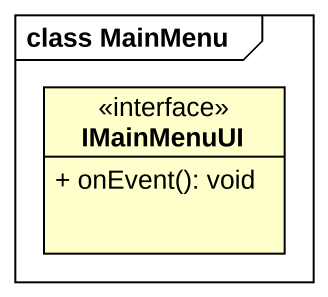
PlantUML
@startuml
mainframe class MainMenu
hide circle
hide empty members
skinparam classAttributeIconSize 0
class IMainMenuUI <<interface>> {
  + onEvent(): void
}
@enduml
